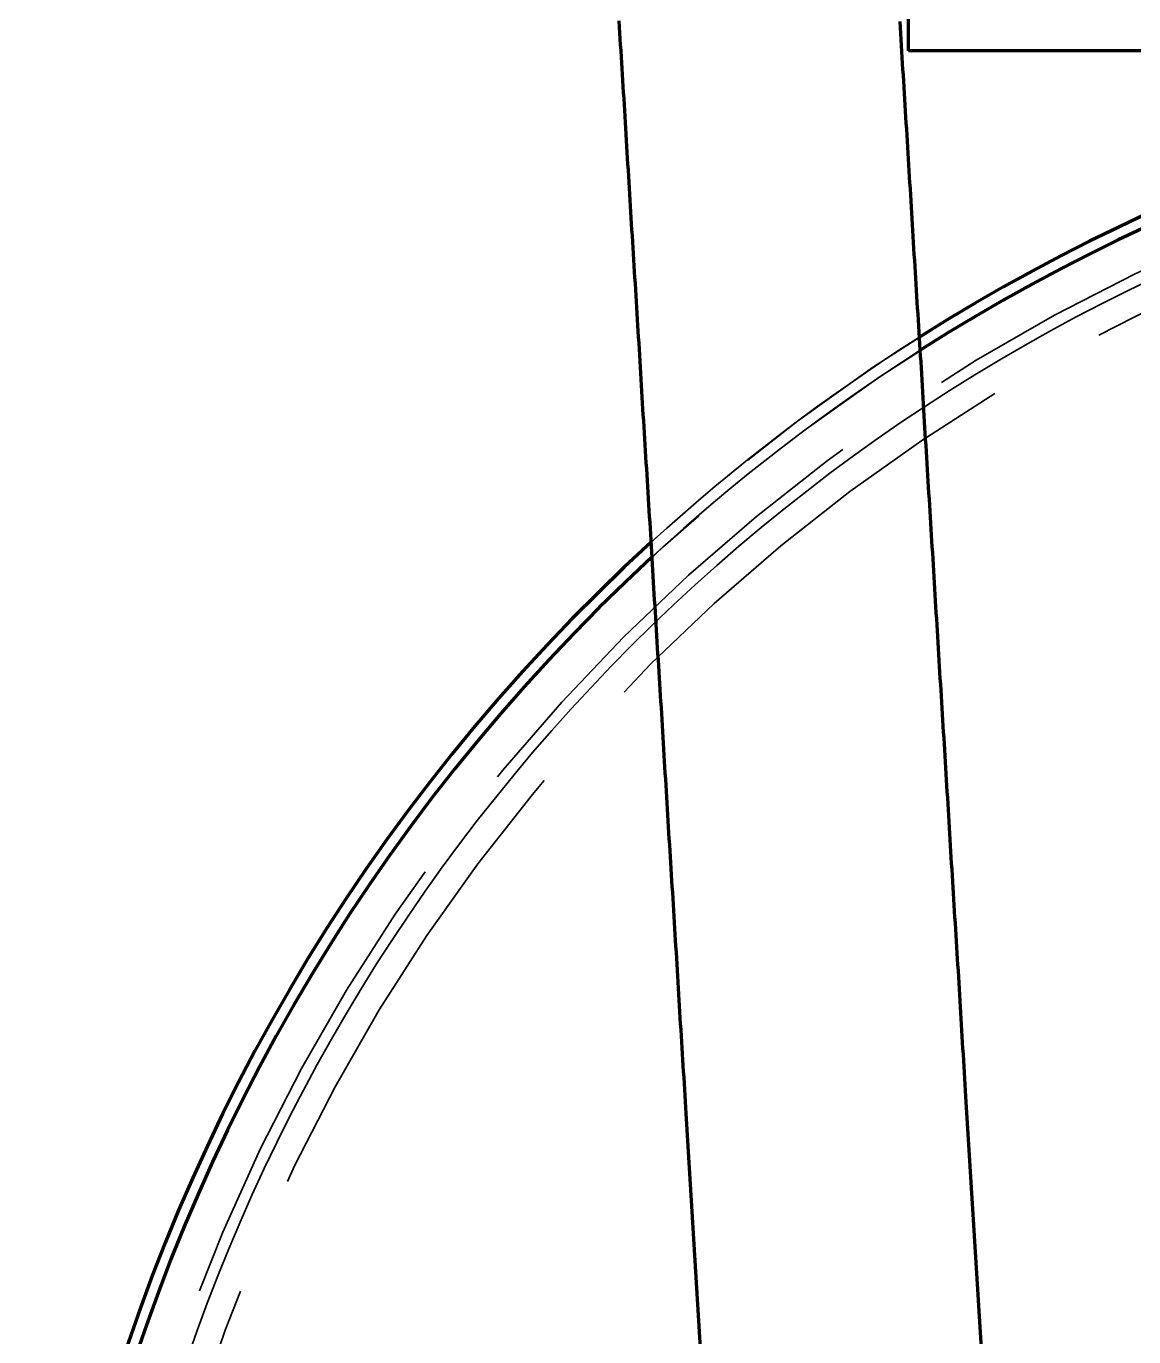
# Model space of a CAD drawing. Header units: millimetres. Extents: x 0 to 2382, y 0 to 420.
# Drawn here: x 146.9 to 156.19, y 148.81 to 159.8 of the extents above; entities that cross this region are included whole.
import ezdxf

# ---------------------------------------------------------------- set-up
doc = ezdxf.new("R2010")
doc.units = ezdxf.units.MM
doc.linetypes.add('IRAM-E-TRAZOS', pattern=[5, 4, -1])
doc.layers.add('01-VISIBLE', color=7, linetype='CONTINUOUS', lineweight=70)
doc.layers.add('02-OCULTA', color=4, linetype='IRAM-E-TRAZOS', lineweight=35)

msp = doc.modelspace()

# ---------------------------------------------------------------- linework, layer by layer
at = {"layer": '01-VISIBLE'}
for p, q in [((154.3, 159.588), (154.3, 162.217)), ((161.245, 159.588), (154.3, 159.588)), ((155.079, 146.003), (154.783, 150.829)), ((152.733, 145.859), (152.437, 150.686))]:
    msp.add_line(p, q, dxfattribs=at)
for points in [[(152.437, 150.686), (152.434, 150.736), (152.431, 150.786), (152.428, 150.836), (152.425, 150.886), (152.422, 150.936), (152.419, 150.986), (152.416, 151.036), (152.413, 151.086), (152.41, 151.136), (152.407, 151.186), (152.404, 151.236), (152.401, 151.286), (152.398, 151.336), (152.394, 151.386), (152.391, 151.436), (152.388, 151.486), (152.385, 151.536), (152.382, 151.586), (152.379, 151.636), (152.376, 151.686), (152.373, 151.736), (152.37, 151.786), (152.367, 151.836), (152.364, 151.886), (152.361, 151.936), (152.358, 151.986), (152.355, 152.036), (152.351, 152.086), (152.348, 152.136), (152.345, 152.186), (152.342, 152.236), (152.339, 152.286), (152.336, 152.336), (152.333, 152.386), (152.33, 152.436), (152.327, 152.486), (152.324, 152.536), (152.321, 152.586), (152.318, 152.636), (152.315, 152.686), (152.312, 152.737), (152.309, 152.787), (152.305, 152.837), (152.302, 152.887), (152.299, 152.937), (152.296, 152.987), (152.293, 153.037), (152.29, 153.087), (152.287, 153.137), (152.284, 153.187), (152.281, 153.237), (152.278, 153.287), (152.275, 153.337), (152.272, 153.387), (152.269, 153.437), (152.266, 153.487), (152.262, 153.537), (152.259, 153.587), (152.256, 153.637), (152.253, 153.687), (152.25, 153.737), (152.247, 153.787), (152.244, 153.837), (152.241, 153.887), (152.238, 153.937), (152.235, 153.987), (152.232, 154.037), (152.229, 154.087), (152.226, 154.137), (152.223, 154.187), (152.22, 154.237), (152.216, 154.287), (152.213, 154.337), (152.21, 154.387), (152.207, 154.437), (152.204, 154.487), (152.201, 154.537), (152.198, 154.587), (152.195, 154.637), (152.192, 154.687), (152.189, 154.737), (152.186, 154.788), (152.183, 154.838), (152.18, 154.888), (152.177, 154.938), (152.173, 154.988), (152.17, 155.038), (152.167, 155.088), (152.164, 155.138), (152.161, 155.188), (152.158, 155.238), (152.155, 155.288), (152.152, 155.338), (152.149, 155.388), (152.146, 155.438), (152.143, 155.488), (152.14, 155.538), (152.137, 155.588), (152.134, 155.638), (152.131, 155.688), (152.127, 155.738), (152.124, 155.788), (152.121, 155.838), (152.118, 155.888), (152.115, 155.938), (152.112, 155.988), (152.109, 156.038), (152.106, 156.088), (152.103, 156.138), (152.1, 156.188), (152.097, 156.238), (152.094, 156.288), (152.091, 156.338), (152.088, 156.388), (152.085, 156.438), (152.081, 156.488), (152.078, 156.538), (152.075, 156.588), (152.072, 156.638), (152.069, 156.688), (152.066, 156.738), (152.063, 156.788), (152.06, 156.839), (152.057, 156.889), (152.054, 156.939), (152.051, 156.989), (152.048, 157.039), (152.045, 157.089), (152.042, 157.139), (152.038, 157.189), (152.035, 157.239), (152.032, 157.289), (152.029, 157.339), (152.026, 157.389), (152.023, 157.439), (152.02, 157.489), (152.017, 157.539), (152.014, 157.589), (152.011, 157.639), (152.008, 157.689), (152.005, 157.739), (152.002, 157.789), (151.999, 157.839), (151.996, 157.889), (151.992, 157.939), (151.989, 157.989), (151.986, 158.039), (151.983, 158.089), (151.98, 158.139), (151.977, 158.189), (151.974, 158.239), (151.971, 158.289), (151.968, 158.339), (151.965, 158.389), (151.962, 158.439), (151.959, 158.489), (151.956, 158.539), (151.953, 158.589), (151.949, 158.639), (151.946, 158.689), (151.943, 158.739), (151.94, 158.789), (151.937, 158.839), (151.934, 158.89), (151.931, 158.94), (151.928, 158.99), (151.925, 159.04), (151.922, 159.09), (151.919, 159.14), (151.916, 159.19), (151.913, 159.24), (151.91, 159.29), (151.907, 159.34), (151.903, 159.39), (151.9, 159.44), (151.897, 159.49), (151.894, 159.54), (151.891, 159.59), (151.888, 159.64), (151.885, 159.69), (151.882, 159.74), (151.879, 159.79), (151.876, 159.84)], [(154.783, 150.829), (154.78, 150.879), (154.777, 150.929), (154.774, 150.979), (154.771, 151.029), (154.768, 151.08), (154.765, 151.13), (154.762, 151.18), (154.758, 151.23), (154.755, 151.28), (154.752, 151.33), (154.749, 151.38), (154.746, 151.43), (154.743, 151.48), (154.74, 151.53), (154.737, 151.58), (154.734, 151.63), (154.731, 151.68), (154.728, 151.73), (154.725, 151.78), (154.722, 151.83), (154.719, 151.88), (154.715, 151.93), (154.712, 151.98), (154.709, 152.03), (154.706, 152.08), (154.703, 152.13), (154.7, 152.18), (154.697, 152.23), (154.694, 152.28), (154.691, 152.33), (154.688, 152.38), (154.685, 152.43), (154.682, 152.48), (154.679, 152.53), (154.676, 152.58), (154.673, 152.63), (154.669, 152.68), (154.666, 152.73), (154.663, 152.78), (154.66, 152.83), (154.657, 152.88), (154.654, 152.93), (154.651, 152.98), (154.648, 153.03), (154.645, 153.08), (154.642, 153.131), (154.639, 153.181), (154.636, 153.231), (154.633, 153.281), (154.63, 153.331), (154.626, 153.381), (154.623, 153.431), (154.62, 153.481), (154.617, 153.531), (154.614, 153.581), (154.611, 153.631), (154.608, 153.681), (154.605, 153.731), (154.602, 153.781), (154.599, 153.831), (154.596, 153.881), (154.593, 153.931), (154.59, 153.981), (154.587, 154.031), (154.584, 154.081), (154.58, 154.131), (154.577, 154.181), (154.574, 154.231), (154.571, 154.281), (154.568, 154.331), (154.565, 154.381), (154.562, 154.431), (154.559, 154.481), (154.556, 154.531), (154.553, 154.581), (154.55, 154.631), (154.547, 154.681), (154.544, 154.731), (154.541, 154.781), (154.538, 154.831), (154.534, 154.881), (154.531, 154.931), (154.528, 154.981), (154.525, 155.031), (154.522, 155.081), (154.519, 155.131), (154.516, 155.182), (154.513, 155.232), (154.51, 155.282), (154.507, 155.332), (154.504, 155.382), (154.501, 155.432), (154.498, 155.482), (154.495, 155.532), (154.491, 155.582), (154.488, 155.632), (154.485, 155.682), (154.482, 155.732), (154.479, 155.782), (154.476, 155.832), (154.473, 155.882), (154.47, 155.932), (154.467, 155.982), (154.464, 156.032), (154.461, 156.082), (154.458, 156.132), (154.455, 156.182), (154.452, 156.232), (154.449, 156.282), (154.445, 156.332), (154.442, 156.382), (154.439, 156.432), (154.436, 156.482), (154.433, 156.532), (154.43, 156.582), (154.427, 156.632), (154.424, 156.682), (154.421, 156.732), (154.418, 156.782), (154.415, 156.832), (154.412, 156.882), (154.409, 156.932), (154.406, 156.982), (154.402, 157.032), (154.399, 157.082), (154.396, 157.132), (154.393, 157.182), (154.39, 157.233), (154.387, 157.283), (154.384, 157.333), (154.381, 157.383), (154.378, 157.433), (154.375, 157.483), (154.372, 157.533), (154.369, 157.583), (154.366, 157.633), (154.363, 157.683), (154.36, 157.733), (154.356, 157.783), (154.353, 157.833), (154.35, 157.883), (154.347, 157.933), (154.344, 157.983), (154.341, 158.033), (154.338, 158.083), (154.335, 158.133), (154.332, 158.183), (154.329, 158.233), (154.326, 158.283), (154.323, 158.333), (154.32, 158.383), (154.317, 158.433), (154.313, 158.483), (154.31, 158.533), (154.307, 158.583), (154.304, 158.633), (154.301, 158.683), (154.298, 158.733), (154.295, 158.783), (154.292, 158.833), (154.289, 158.883), (154.286, 158.933), (154.283, 158.983), (154.28, 159.033), (154.277, 159.083), (154.274, 159.133), (154.271, 159.183), (154.267, 159.233), (154.264, 159.284), (154.261, 159.334), (154.258, 159.384), (154.255, 159.434), (154.252, 159.484), (154.249, 159.534), (154.246, 159.584), (154.243, 159.634), (154.24, 159.684), (154.237, 159.734), (154.234, 159.784), (154.231, 159.834)]]:
    msp.add_lwpolyline(points, dxfattribs=at)
for radius, start, end in [(16.096, 0, 122.326), (16, 0, 122.5153), (16.096, 132.4125, -159.4715), (16, 132.6905, -158.9081)]:
    msp.add_arc((163, 143.588), radius, start, end, dxfattribs=at)
at = {"layer": '02-OCULTA'}
for p, q in [((154.3, 169.688), (154.3, 159.588)), ((154.3, 169.688), (154.3, 159.588)), ((154.3, 159.588), (154.3, 169.688)), ((154.3, 159.588), (171.7, 159.588)), ((171.7, 159.588), (154.3, 159.588)), ((154.3, 159.588), (171.7, 159.588))]:
    msp.add_line(p, q, dxfattribs=at)
msp.add_lwpolyline([(148.257, 148.635), (148.338, 148.866), (148.422, 149.096), (148.511, 149.324), (148.603, 149.551), (148.698, 149.776), (148.797, 150), (148.9, 150.223), (149.005, 150.443), (149.115, 150.662), (149.228, 150.88), (149.344, 151.095), (149.463, 151.309), (149.586, 151.52), (149.713, 151.73), (149.842, 151.938), (149.975, 152.143), (150.111, 152.347), (150.25, 152.548), (150.392, 152.748), (150.538, 152.945), (150.686, 153.139), (150.838, 153.331), (150.992, 153.521), (151.15, 153.709), (151.31, 153.894), (151.473, 154.076), (151.64, 154.256), (151.809, 154.433), (151.98, 154.607), (152.155, 154.779), (152.332, 154.948), (152.512, 155.114), (152.694, 155.277), (152.879, 155.438), (153.066, 155.595), (153.256, 155.75), (153.448, 155.901), (153.643, 156.05), (153.84, 156.195), (154.039, 156.338), (154.24, 156.477), (154.444, 156.613), (154.65, 156.746), (154.857, 156.875), (155.067, 157.001), (155.279, 157.124), (155.492, 157.244), (155.708, 157.36), (155.925, 157.473), (156.144, 157.582), (156.365, 157.688)], dxfattribs=at)
msp.add_lwpolyline([(148.257, 148.635), (148.338, 148.866), (148.422, 149.096), (148.511, 149.324), (148.603, 149.551), (148.698, 149.776), (148.797, 150), (148.9, 150.223), (149.005, 150.443), (149.115, 150.662), (149.228, 150.88), (149.344, 151.095), (149.463, 151.309), (149.586, 151.52), (149.713, 151.73), (149.842, 151.938), (149.975, 152.143), (150.111, 152.347), (150.25, 152.548), (150.392, 152.748), (150.538, 152.945), (150.686, 153.139), (150.838, 153.331), (150.992, 153.521), (151.15, 153.709), (151.31, 153.894), (151.473, 154.076), (151.64, 154.256), (151.809, 154.433), (151.98, 154.607), (152.155, 154.779), (152.332, 154.948), (152.512, 155.114), (152.694, 155.277), (152.879, 155.438), (153.066, 155.595), (153.256, 155.75), (153.448, 155.901), (153.643, 156.05), (153.84, 156.195), (154.039, 156.338), (154.24, 156.477), (154.444, 156.613), (154.65, 156.746), (154.857, 156.875), (155.067, 157.001), (155.279, 157.124), (155.492, 157.244), (155.708, 157.36), (155.925, 157.473), (156.144, 157.582), (156.365, 157.688)], dxfattribs=at)
for radius in [16.096, 16, 16, 16, 15.68, 15.68, 15.68, 15.68, 15.68, 15.68, 15.68, 15.68, 15.36, 15.36, 15.36, 15.36]:
    msp.add_circle((163, 143.588), radius, dxfattribs=at)
for radius, start, end in [(16.096, 122.326, 132.4125), (16, 122.5153, 132.6905)]:
    msp.add_arc((163, 143.588), radius, start, end, dxfattribs=at)

doc.saveas('drawing.dxf')
